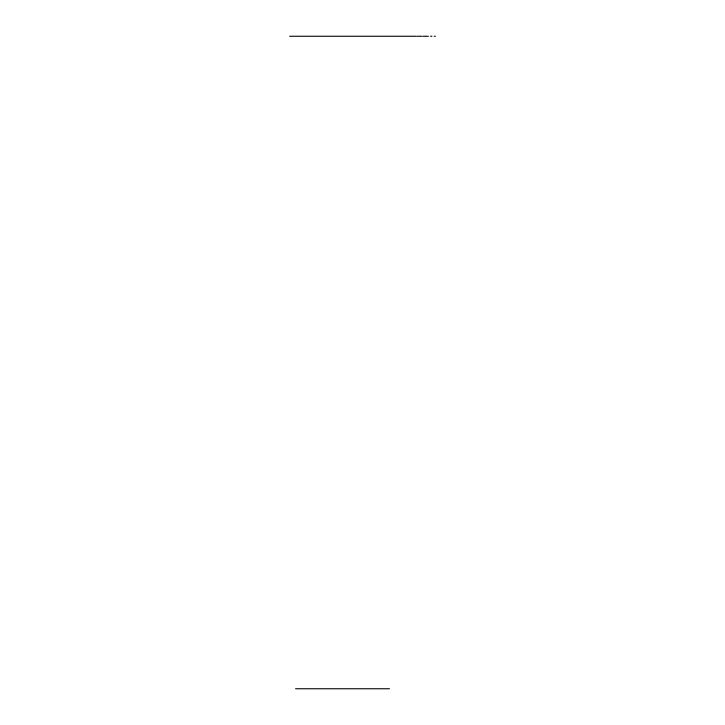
<?xml version="1.0" encoding="UTF-8"?>
<svg xmlns="http://www.w3.org/2000/svg" width="725" height="725" viewBox="0 0 725 725"><rect width="100%" height="100%" fill="white"/><g stroke="black" fill="none" stroke-linecap="round" stroke-linejoin="round"><path stroke-width="1.09" d="M289.638 36.25L416.431 36.25M417.328 36.25L421.606 36.25M422.639 36.25L428.421 36.25M430.568 36.25L431.928 36.25M434.184 36.25L435.362 36.25M295.564 688.75L389.479 688.75"/></g></svg>
